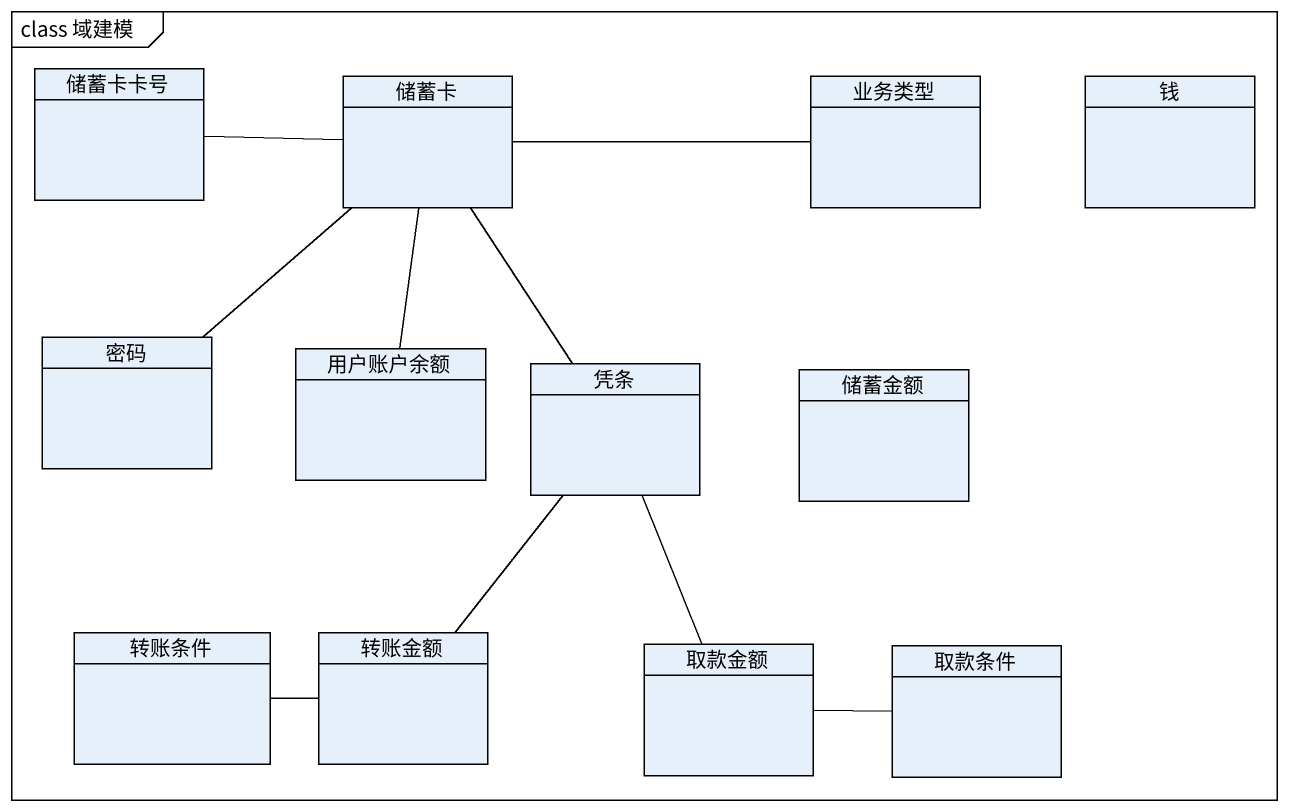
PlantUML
@startuml
mainframe class 域建模
hide circle
hide empty members
class 储蓄卡卡号
class 储蓄卡
class 业务类型
class 钱
class 密码
class 用户账户余额
class 凭条
class 储蓄金额
class 转账条件
class 转账金额
class 取款金额
class 取款条件
储蓄卡 -left- 储蓄卡卡号
储蓄卡 -right- 业务类型
储蓄卡 -- 密码
储蓄卡 -- 用户账户余额
储蓄卡 -- 凭条
凭条 -- 转账金额
凭条 -- 取款金额
转账金额 -left- 转账条件
取款金额 -right- 取款条件
@enduml
